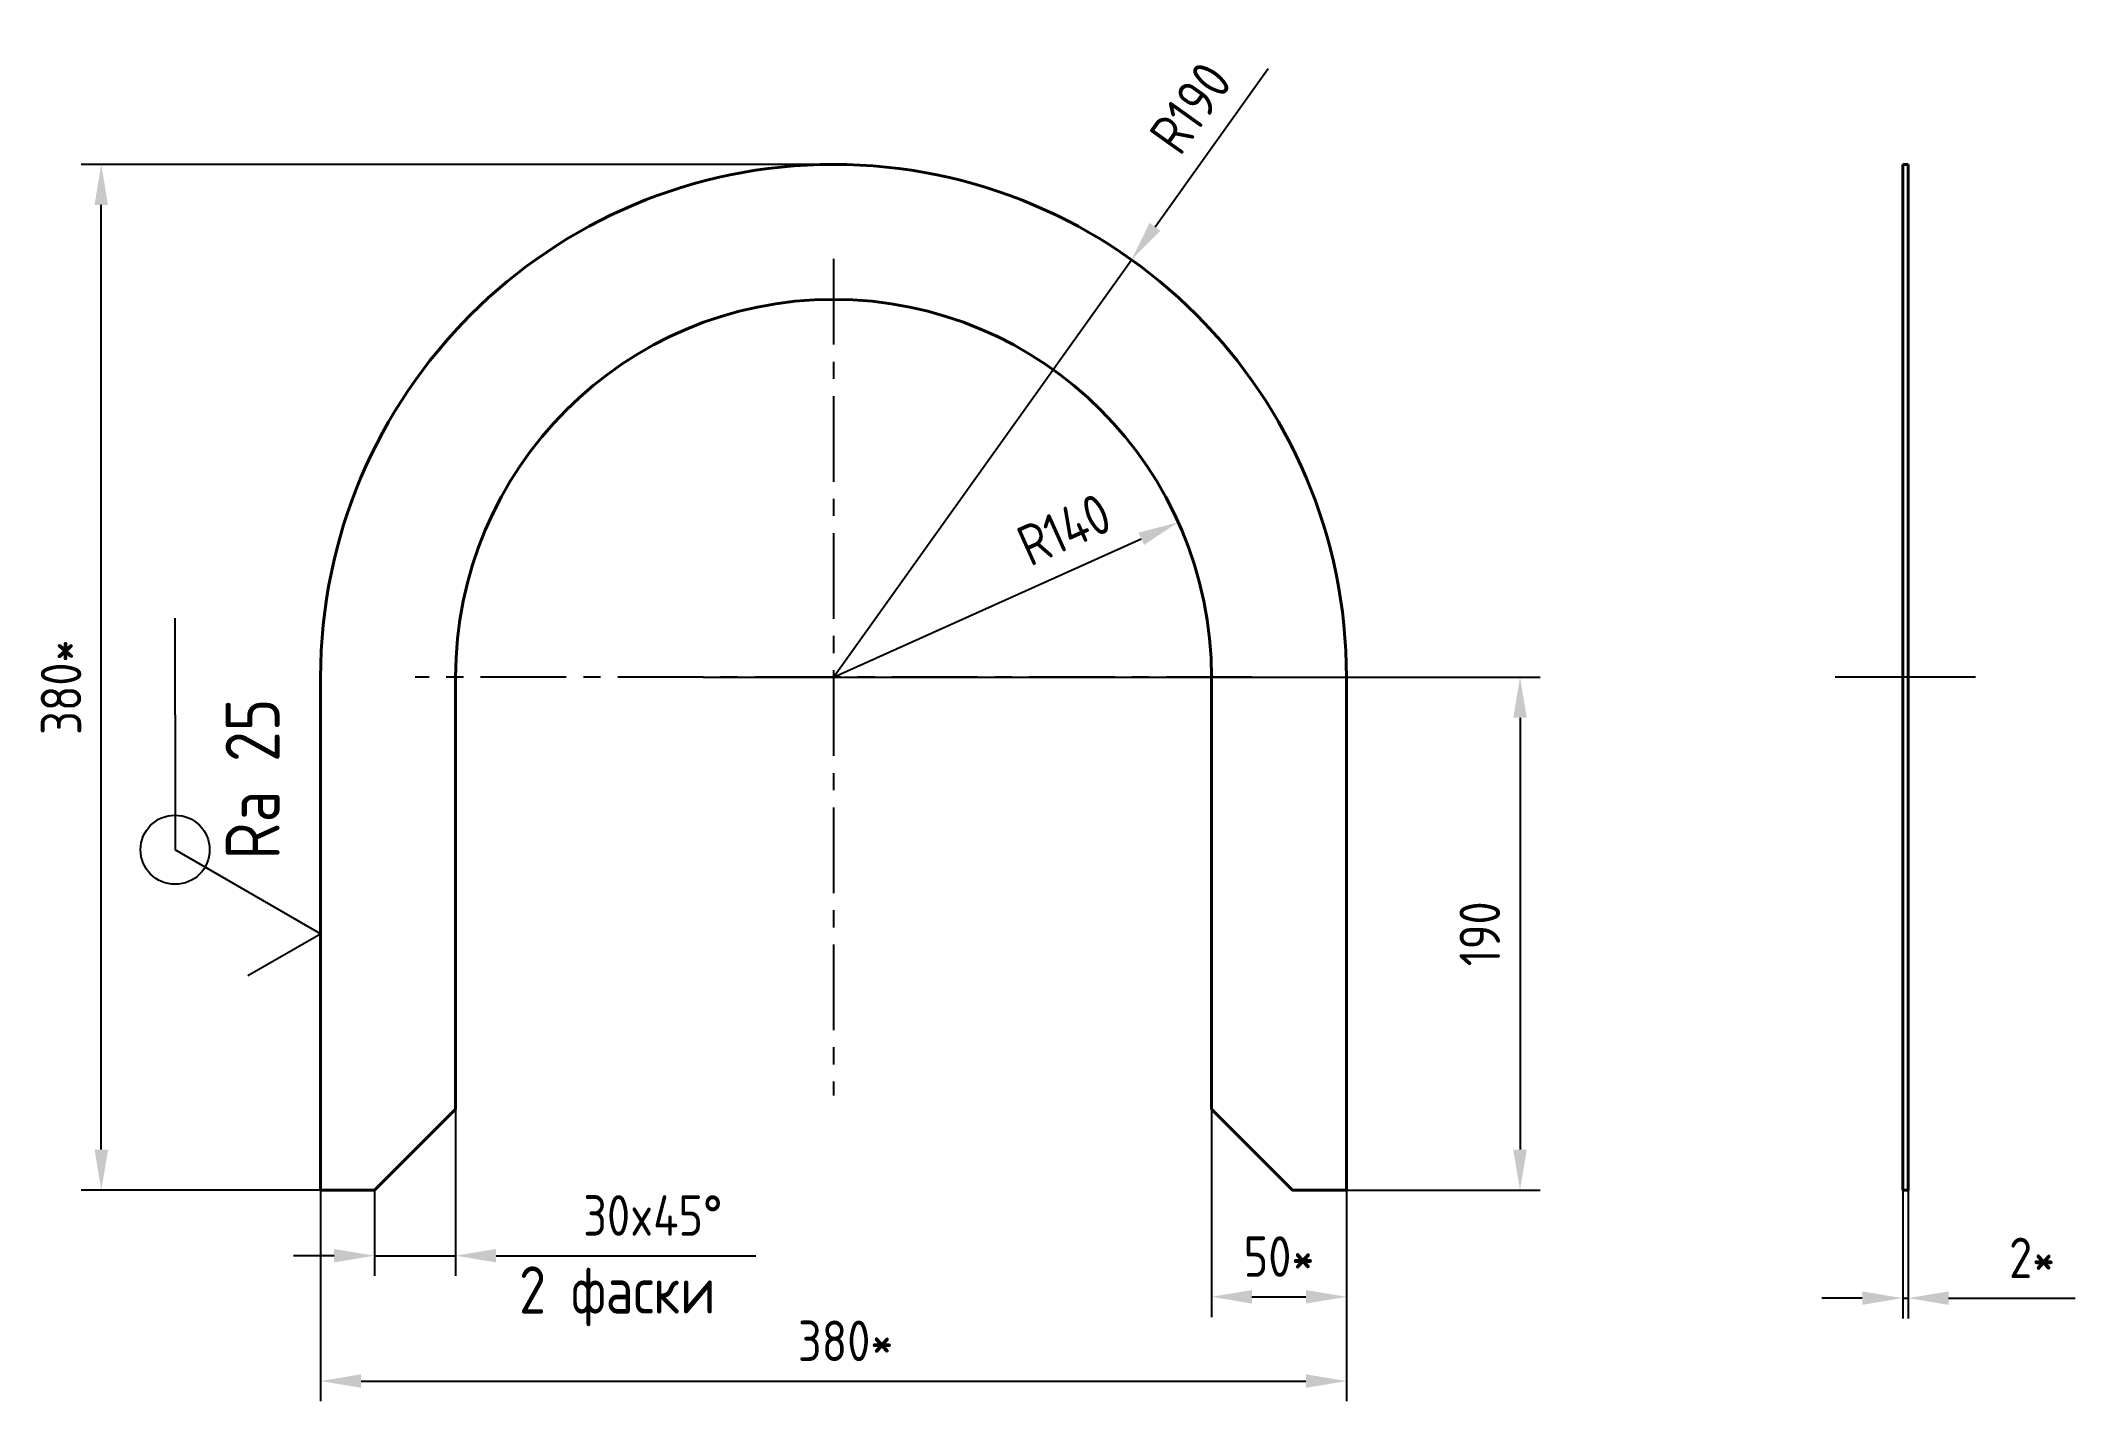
# Model space of a CAD drawing. Header units: millimetres. Extents: x 314 to 1067, y 119 to 623.
import ezdxf

# ---------------------------------------------------------------- set-up
doc = ezdxf.new("R2010")
doc.units = ezdxf.units.MM
doc.linetypes.add('CENTER', pattern=[50.8, 31.75, -6.35, 6.35, -6.35])
for name, color, linetype in [('Cen', 5, 'CENTER'), ('Con', 6, 'Continuous'), ('Dim', 7, 'Continuous'), ('Text', 3, 'Continuous')]:
    doc.layers.add(name, color=color, linetype=linetype)
doc.styles.add('Style1', font='romans.shx', dxfattribs={"width": 0.8})
doc.dimstyles.new('LIN_5', dxfattribs={"dimscale": 5, "dimtxt": 3, "dimasz": 3, "dimexe": 1.5, "dimexo": 0, "dimgap": 1.48, "dimtad": 1, "dimdec": 0, "dimzin": 12, "dimdsep": 46, "dimtxsty": 'Style1', "dimcen": 0, "dimclrt": 3, "dimadec": 0, "dimazin": 0, "dimtfac": 1, "dimtdec": 0, "dimtmove": 0, "dimatfit": 0, "dimfxl": 1, "dimtolj": 1, "dimtzin": 12, "dimarcsym": 0})

# ---------------------------------------------------------------- blocks, each defined once
blk = doc.blocks.new('*D17')
at = {"layer": 'Defpoints', "color": 0, "linetype": 'Continuous', "transparency": 16777216}
for p in [(467.53, 226.83), (437.53, 196.83), (437.53, 172.53)]:
    blk.add_point(p, dxfattribs=at)
at = {"layer": 'Dim', "color": 0, "linetype": 'Continuous', "lineweight": -2, "transparency": 16777216}
for p, q in [((467.53, 226.83), (467.53, 165.03)), ((437.53, 196.83), (437.53, 165.03)), ((422.53, 172.53), (407.53, 172.53)), ((437.53, 172.53), (467.53, 172.53)), ((482.53, 172.53), (578.8, 172.53))]:
    blk.add_line(p, q, dxfattribs=at)
at = {"layer": 'Dim', "color": 0, "linetype": 'Continuous', "transparency": 16777216}
for points in [[(422.53, 175.03), (422.53, 170.03), (437.53, 172.53)], [(482.53, 175.03), (482.53, 170.03), (467.53, 172.53)]]:
    blk.add_solid(points, dxfattribs=at)
at = {"layer": 'Dim', "color": 3, "linetype": 'Continuous', "transparency": 16777216, "insert": (514.83, 194.93), "char_height": 15, "attachment_point": 1, "style": 'Style1'}
blk.add_mtext('\\A1;30x45°', dxfattribs=at)
blk = doc.blocks.new('*D18')
at = {"layer": 'Defpoints', "color": 0, "linetype": 'Continuous', "transparency": 16777216}
for p in [(417.53, 196.83), (797.53, 196.83), (797.53, 126.08)]:
    blk.add_point(p, dxfattribs=at)
at = {"layer": 'Dim', "color": 0, "linetype": 'Continuous', "lineweight": -2, "transparency": 16777216}
for p, q in [((417.53, 196.83), (417.53, 118.58)), ((797.53, 196.83), (797.53, 118.58)), ((432.53, 126.08), (782.53, 126.08))]:
    blk.add_line(p, q, dxfattribs=at)
at = {"layer": 'Dim', "color": 0, "linetype": 'Continuous', "transparency": 16777216}
for points in [[(432.53, 128.58), (432.53, 123.58), (417.53, 126.08)], [(782.53, 128.58), (782.53, 123.58), (797.53, 126.08)]]:
    blk.add_solid(points, dxfattribs=at)
at = {"layer": 'Dim', "color": 3, "linetype": 'Continuous', "transparency": 16777216, "insert": (612.01, 148.48), "char_height": 15, "attachment_point": 2, "style": 'Style1'}
blk.add_mtext('\\A1;380*', dxfattribs=at)
blk = doc.blocks.new('*D19')
at = {"layer": 'Defpoints', "color": 0, "linetype": 'Continuous', "transparency": 16777216}
for p in [(336.3, 576.83), (607.53, 576.83), (417.53, 196.83)]:
    blk.add_point(p, dxfattribs=at)
at = {"layer": 'Dim', "color": 0, "linetype": 'Continuous', "lineweight": -2, "transparency": 16777216}
for p, q in [((607.53, 576.83), (328.8, 576.83)), ((336.3, 211.83), (336.3, 561.83)), ((417.53, 196.83), (328.8, 196.83))]:
    blk.add_line(p, q, dxfattribs=at)
at = {"layer": 'Dim', "color": 0, "linetype": 'Continuous', "transparency": 16777216}
for points in [[(333.8, 561.83), (338.8, 561.83), (336.3, 576.83)], [(333.8, 211.83), (338.8, 211.83), (336.3, 196.83)]]:
    blk.add_solid(points, dxfattribs=at)
at = {"layer": 'Dim', "color": 3, "linetype": 'Continuous', "transparency": 16777216, "insert": (313.9, 383.14), "char_height": 15, "attachment_point": 2, "rotation": 90, "style": 'Style1'}
blk.add_mtext('\\A1;380*', dxfattribs=at)
blk = doc.blocks.new('*D20')
at = {"layer": 'Defpoints', "color": 0, "linetype": 'Continuous', "transparency": 16777216}
for p in [(747.53, 226.83), (797.53, 196.83), (797.53, 157.3)]:
    blk.add_point(p, dxfattribs=at)
at = {"layer": 'Dim', "color": 0, "linetype": 'Continuous', "lineweight": -2, "transparency": 16777216}
for p, q in [((747.53, 226.83), (747.53, 149.8)), ((797.53, 196.83), (797.53, 149.8)), ((762.53, 157.3), (782.53, 157.3))]:
    blk.add_line(p, q, dxfattribs=at)
at = {"layer": 'Dim', "color": 0, "linetype": 'Continuous', "transparency": 16777216}
for points in [[(762.53, 159.8), (762.53, 154.8), (747.53, 157.3)], [(782.53, 159.8), (782.53, 154.8), (797.53, 157.3)]]:
    blk.add_solid(points, dxfattribs=at)
at = {"layer": 'Dim', "color": 3, "linetype": 'Continuous', "transparency": 16777216, "insert": (772.53, 179.7), "char_height": 15, "attachment_point": 2, "style": 'Style1'}
blk.add_mtext('\\A1;50*', dxfattribs=at)
blk = doc.blocks.new('*D21')
at = {"layer": 'Defpoints', "color": 0, "linetype": 'Continuous', "transparency": 16777216}
for p in [(1003.55, 196.83), (1005.55, 196.83), (1005.55, 156.81)]:
    blk.add_point(p, dxfattribs=at)
at = {"layer": 'Dim', "color": 0, "linetype": 'Continuous', "lineweight": -2, "transparency": 16777216}
for p, q in [((1003.55, 196.83), (1003.55, 149.31)), ((1005.55, 196.83), (1005.55, 149.31)), ((988.55, 156.81), (973.55, 156.81)), ((1003.55, 156.81), (1005.55, 156.81)), ((1020.55, 156.81), (1067.49, 156.81))]:
    blk.add_line(p, q, dxfattribs=at)
at = {"layer": 'Dim', "color": 0, "linetype": 'Continuous', "transparency": 16777216}
for points in [[(988.55, 159.31), (988.55, 154.31), (1003.55, 156.81)], [(1020.55, 159.31), (1020.55, 154.31), (1005.55, 156.81)]]:
    blk.add_solid(points, dxfattribs=at)
at = {"layer": 'Dim', "color": 3, "linetype": 'Continuous', "transparency": 16777216, "insert": (1042.95, 179.21), "char_height": 15, "attachment_point": 1, "style": 'Style1'}
blk.add_mtext('\\A1;2*', dxfattribs=at)
blk = doc.blocks.new('*D22')
at = {"layer": 'Defpoints', "color": 0, "linetype": 'Continuous', "transparency": 16777216}
for p in [(559.22, 386.83), (797.53, 196.83), (861.81, 196.83)]:
    blk.add_point(p, dxfattribs=at)
at = {"layer": 'Dim', "color": 0, "linetype": 'Continuous', "lineweight": -2, "transparency": 16777216}
for p, q in [((559.22, 386.83), (869.31, 386.83)), ((861.81, 371.83), (861.81, 211.83)), ((797.53, 196.83), (869.31, 196.83))]:
    blk.add_line(p, q, dxfattribs=at)
at = {"layer": 'Dim', "color": 0, "linetype": 'Continuous', "transparency": 16777216}
for points in [[(859.31, 371.83), (864.31, 371.83), (861.81, 386.83)], [(859.31, 211.83), (864.31, 211.83), (861.81, 196.83)]]:
    blk.add_solid(points, dxfattribs=at)
at = {"layer": 'Dim', "color": 3, "linetype": 'Continuous', "transparency": 16777216, "insert": (839.41, 291.78), "char_height": 15, "attachment_point": 2, "rotation": 90, "style": 'Style1'}
blk.add_mtext('\\A1;190', dxfattribs=at)
blk = doc.blocks.new('SF3_BL11', base_point=(84.06, 230.62))
at = {"layer": 'Dim', "linetype": 'Continuous'}
for p, q in [((77.02, 229.33), (80.14, 234.73)), ((90.14, 234.73), (80.14, 234.73)), ((90.14, 234.73), (97.3, 234.73)), ((70.81, 229.33), (73.91, 223.95)), ((73.91, 223.95), (77.02, 229.33))]:
    blk.add_line(p, q, dxfattribs=at)
blk.add_circle((80.14, 234.73), 2.56, dxfattribs=at)
at = {"layer": 'Dim', "linetype": 'Continuous', "style": 'Style1', "width": 0.8}
blk.add_text('Ra 25', height=4, dxfattribs=at).set_placement((79.41, 226.99))
blk = doc.blocks.new('*D25')
at = {"layer": 'Defpoints', "color": 0, "transparency": 16777216}
for p in [(717.89, 541.49), (607.53, 386.83)]:
    blk.add_point(p, dxfattribs=at)
at = {"layer": 'Dim', "color": 0, "lineweight": -2, "transparency": 16777216}
for p, q in [((726.61, 553.7), (768.48, 612.38)), ((607.53, 386.83), (717.89, 541.49))]:
    blk.add_line(p, q, dxfattribs=at)
at = {"layer": 'Dim', "color": 0, "transparency": 16777216}
blk.add_solid([(724.57, 555.15), (728.64, 552.25), (717.89, 541.49)], dxfattribs=at)
at = {"layer": 'Dim', "color": 3, "transparency": 16777216, "insert": (739.77, 597.8), "char_height": 15, "attachment_point": 5, "rotation": 54.4868, "style": 'Style1'}
blk.add_mtext('\\A1;R190', dxfattribs=at)
blk = doc.blocks.new('*D26')
at = {"layer": 'Defpoints', "color": 0, "transparency": 16777216}
for p in [(735.2, 444.27), (607.53, 386.83)]:
    blk.add_point(p, dxfattribs=at)
at = {"layer": 'Dim', "color": 0, "lineweight": -2, "transparency": 16777216}
blk.add_line((607.53, 386.83), (721.52, 438.12), dxfattribs=at)
at = {"layer": 'Dim', "color": 0, "transparency": 16777216}
blk.add_solid([(720.49, 440.4), (722.55, 435.84), (735.2, 444.27)], dxfattribs=at)
at = {"layer": 'Dim', "color": 3, "transparency": 16777216, "insert": (692.97, 441.61), "char_height": 15, "attachment_point": 5, "rotation": 24.223, "style": 'Style1'}
blk.add_mtext('\\A1;R140', dxfattribs=at)

msp = doc.modelspace()

# ---------------------------------------------------------------- linework, layer by layer
at = {"layer": 'Cen', "linetype": 'CENTER'}
for p, q in [((607.53, 541.83), (607.53, 231.83)), ((762.53, 386.83), (452.53, 386.83))]:
    msp.add_line(p, q, dxfattribs=at)
at = {"layer": 'Cen', "linetype": 'CENTER', "ltscale": 5}
msp.add_line((1030.55, 386.83), (978.55, 386.83), dxfattribs=at)
at = {"layer": 'Con', "linetype": 'Continuous', "lineweight": 40}
for p, q in [((1003.55, 576.83), (1003.55, 196.83)), ((1003.55, 576.83), (1005.55, 576.83)), ((1005.55, 576.83), (1005.55, 196.83)), ((1005.55, 196.83), (1003.55, 196.83))]:
    msp.add_line(p, q, dxfattribs=at)
msp.add_lwpolyline([(797.53, 386.83, 1), (417.53, 386.83), (417.53, 196.83), (437.53, 196.83), (467.53, 226.83), (467.53, 386.83, -1), (747.53, 386.83), (747.53, 226.83), (777.53, 196.83), (797.53, 196.83)], format="xyb", close=True, dxfattribs=at)

# ---------------------------------------------------------------- block references
at = {"layer": 'Dim', "linetype": 'Continuous', "xscale": 5, "yscale": 5, "zscale": 5, "rotation": 90}
msp.add_blockref('SF3_BL11', (384.19, 342.54), dxfattribs=at)

# ---------------------------------------------------------------- texts
at = {"layer": 'Text', "insert": (491.05, 168.58), "char_height": 17.5, "width": 135.744, "attachment_point": 1, "style": 'Style1'}
msp.add_mtext('2 фаски', dxfattribs=at)

# ---------------------------------------------------------------- dimensions: what is measured, and where the dimension line sits
at = {"layer": 'Dim'}
dim = msp.add_radius_dim(center=(607.53, 386.83), mpoint=(717.89, 541.49), dimstyle='LIN_5', override={"dimtol": 0, "dimlim": 0, "dimtp": 0, "dimtm": 0, "dimtfac": 1, "dimtdec": 0, "dimtolj": 1, "dimtzin": 12}, dxfattribs=at)
dim.commit()
dim.dimension.update_dxf_attribs({"geometry": '*D25', "text_midpoint": (751.9, 589.14), "dimtype": 164})
at = {"layer": 'Dim', "linetype": 'Continuous'}
for base, p1, p2, angle, text, picture, middle in [((336.3, 576.83), (417.53, 196.83), (607.53, 576.83), 90, '<>*', '*D19', (336.3, 383.14)), ((437.53, 172.53), (467.53, 226.83), (437.53, 196.83), 180, '<>x45°', '*D17', (543.12, 172.53))]:
    dim = msp.add_linear_dim(base=base, p1=p1, p2=p2, angle=angle, text=text, dimstyle='LIN_5', override={"dimtp": 0.1, "dimtm": 0.1, "dimtdec": 4, "dimtzin": 8}, dxfattribs=at)
    dim.commit()
    dim.dimension.update_dxf_attribs({"geometry": picture, "text_midpoint": middle, "dimtype": 160})
at = {"layer": 'Dim'}
dim = msp.add_radius_dim(center=(607.53, 386.83), mpoint=(735.2, 444.27), dimstyle='LIN_5', dxfattribs=at)
dim.commit()
dim.dimension.update_dxf_attribs({"geometry": '*D26', "text_midpoint": (699.08, 428.02), "dimtype": 164})
at = {"layer": 'Dim', "linetype": 'Continuous'}
dim = msp.add_linear_dim(base=(861.81, 196.83), p1=(559.22, 386.83), p2=(797.53, 196.83), angle=270, dimstyle='LIN_5', override={"dimtol": 0, "dimlim": 0, "dimtp": 0.1, "dimtm": 0.1, "dimtfac": 1, "dimtdec": 4, "dimtolj": 1, "dimtzin": 8}, dxfattribs=at)
dim.commit()
dim.dimension.update_dxf_attribs({"geometry": '*D22', "text_midpoint": (861.81, 291.78), "dimtype": 160})
for base, p1, p2, override, picture, middle in [((797.53, 157.3), (747.53, 226.83), (797.53, 196.83), {"dimtp": 0.1, "dimtm": 0.1, "dimtdec": 4, "dimtzin": 8}, '*D20', (772.53, 157.3)), ((797.53, 126.08), (417.53, 196.83), (797.53, 196.83), {"dimtp": 0.1, "dimtm": 0.1, "dimtdec": 4, "dimtzin": 8}, '*D18', (612.01, 126.08)), ((1005.55, 156.81), (1003.55, 196.83), (1005.55, 196.83), {"dimpost": '', "dimtp": 0.1, "dimtm": 0.1, "dimtdec": 4, "dimtzin": 8}, '*D21', (1051.52, 156.81))]:
    dim = msp.add_linear_dim(base=base, p1=p1, p2=p2, text='<>*', dimstyle='LIN_5', override=override, dxfattribs=at)
    dim.commit()
    dim.dimension.update_dxf_attribs({"geometry": picture, "text_midpoint": middle, "dimtype": 160})

doc.saveas('drawing.dxf')
